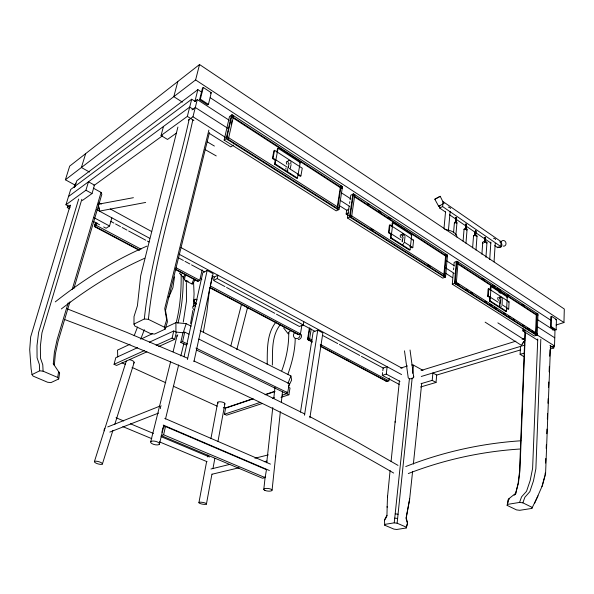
<?xml version="1.0" encoding="UTF-8"?>
<svg xmlns="http://www.w3.org/2000/svg" width="594" height="594" viewBox="0 0 594 594"><rect width="100%" height="100%" fill="white"/><g stroke="black" fill="none" stroke-linecap="round" stroke-linejoin="round"><path stroke-width="0.89" d="M133.398 197.691L98.166 204.239L99.413 210.722L99.614 211.085L145.641 202.45M183.204 276.685C183.308 292.33 181.913 308.056 177.903 323.21M209.444 132.551L165.518 310.514L167.434 321.8L165.139 329.128L154.618 334.058L150.646 333.65L134.845 326.039L133.962 324.094L134.021 316.55L137.407 305.799L140.704 275.623L177.91 127.042M99.614 211.085L98.166 204.239M500.534 300.557L500.014 304.395M288.743 332.477C288.914 345.545 286.286 358.472 281.801 370.708M386.932 516.141L387.177 506.415M556.051 325.007L563.958 322.542L564.3 309.006L199.532 64.523L69.691 166.12L65.399 179.782L75.141 185.128M384.726 525.222L384.749 524.391L394.238 522.846L397.119 523.21L406.318 527.16L406.237 527.992L396.718 529.477L393.889 529.106L384.726 525.222L384.459 519.832L386.961 515.295M556.14 329.796L556.437 319.505L551.64 316.35L550.764 316.624L550.43 326.938L555.264 330.064L556.14 329.796L551.306 326.663L550.43 326.938M295.203 338.476C295.107 350.876 291.914 362.971 287.8 374.591M552.413 330.012L552.494 327.45M550.311 348.982L553.823 347.958L553.875 346.154M550.141 347.252L554.521 345.96L554.974 330.917L537.05 319.327M551.306 326.663L551.64 316.35M387.147 507.276L387.526 496.153M540.815 339.293L535.877 468.785L533.449 480.94L529.818 491.706L524.873 497.252L522.861 502.836L519.557 502.427L507.514 504.388L507.142 505.383L516.528 509.904L519.765 510.305L531.823 508.427L538.038 495.834M548.566 387.54L548.767 382.009M549.146 371.874L549.353 366.35M549.732 356.214L549.97 349.762M550.527 345.671L545.567 473.849L542.411 485.528L534.6 503.289M453.229 273.285L452.286 284.177L534.288 335.974L537.154 335.09L537.986 314.04L456.972 261.256L454.172 262.385L453.853 266.015M537.756 338.996L532.61 468.399L530.167 480.546L526.529 491.312L521.569 496.851L519.557 502.427M546.792 433.724L546.97 429.106M547.356 418.941L547.571 413.394M547.965 403.237L548.143 398.619M525.037 331.623L519.52 471.896L518.079 483.709L515.473 494.163L514.137 495.233M525.348 332.105L519.921 470.827L518.48 482.662L515.473 494.163M535.528 333.739L536.3 314.523M536.991 313.394L536.152 334.452L535.491 334.652M545.092 474.918L545.173 473.091M545.589 463.038L545.782 458.471M546.198 448.418L546.354 444.765M402.123 241.09L402.376 239.167M523.982 356.697L520.114 354.343L520.493 346.399M537.622 340.176L522.876 330.88L523.002 328.148M272.349 365.05C272.683 351.24 271.243 335.959 280.502 324.406M267.203 364.412C267.389 349.94 266.439 334.051 276.024 321.985M489.76 296.606L489.463 301.091L505.821 311.501L506.482 311.278L507.283 297.03L491.06 286.501L490.406 286.746L490.169 290.332M506.526 308.241L508.033 309.207L508.694 308.984L509.088 301.871L488.765 288.736L488.112 288.981L487.629 296.161L490.651 298.091M494.668 245.634L497.727 247.72L500.787 246.503L501.084 241.654L443.094 201.633L442.619 206.586L439.59 207.982L439.827 205.509M494.045 261.828L495.24 243.31M506.482 311.278L490.124 300.854L491.06 286.501M489.708 259.585L490.882 242.018M498.114 302.212L488.29 295.923L488.765 288.736M485.937 257.343L486.946 242.76M484.533 241.706C484.155 235.669 486.523 235.892 485.276 241.765M484.607 242.426L484.964 237.325M484.867 241.936L484.838 237.459M484.882 242.389L485.239 237.288M485.135 242.471L485.491 237.37M481.897 254.247L482.744 242.411M474.962 235.187C473.611 232.878 476.908 230.264 475.289 230.925M475.029 235.907L475.423 230.791M475.304 235.87L475.697 230.754M475.579 235.38L475.905 231.118M475.712 235.246L475.95 230.836M475.98 250.022L477.012 236.219M402.999 237.526L402.183 241.832M472.609 247.884L473.529 235.929M285.833 169.149L285.922 168.05M466 228.631L466 224.116L465.251 228.571M465.956 243.228L467.055 229.581M463.075 241.157L464.055 229.336M465.31 229.291L465.733 224.153M465.585 229.254L466 224.116M466.008 227.057L466.349 224.354M465.837 229.336L466.26 224.198M453.541 269.646L453.697 267.835M456.326 261.516L454.462 283.345L536.493 335.291M537.154 335.09L455.115 283.093L456.972 261.256M174.539 276.811L172.906 287.682L168.778 297.252M455.308 222.713L456.162 217.374L456.014 222.052M455.398 222.869L455.888 217.411M455.709 222.535L456.162 217.374M456.066 222.772L456.422 217.456M455.902 234.853L456.949 222.847M453.534 232.796L454.425 222.639M193.392 306.2L194.067 293.985L193.577 282.64M209.66 287.882L206.838 312.644L203.371 332.091M443.881 274.71L445.641 255.524M448.411 230.598L450.17 211.323M436.026 382.462L436.694 375.059L432.892 372.95L432.209 380.368L436.026 382.462L420.545 386.998M349.168 206.148L347.408 217.939L442.701 278.126L445.53 277.012L447.512 255.093L353.519 193.844L350.787 195.263L350.111 199.799M69.936 301.826L58.078 341.298L55.376 353.846L54.321 365.295L53.312 363.751L54.381 352.279L57.091 339.701L68.213 302.806M443.993 228.386L445.537 211.88M387.496 497.037L390.095 470.545M412.191 377.895L397.119 523.21M412.659 373.336L413.506 365.139L411.746 364.954M417.456 424.799L421.71 383.286M391.082 461.449L395.181 421.257M395.136 422.282L399.406 380.917M409.437 378.519L394.238 522.846M413.365 464.07L417.552 423.782M272.082 490.065L280.353 411.664M281.326 402.442L282.499 391.372M412.6 471.398L409.57 499.777L406.088 518.577L407.491 523.626L406.237 527.992M263.788 489.501L265.199 476.603M266.721 462.785L272.78 407.514M273.789 398.299L275 387.251M409.86 246.406L412.154 247.869L412.8 247.587L413.617 240.176L390.028 224.933L389.389 225.23L388.454 232.707L391.513 234.667M390.941 233.613L390.399 238.008L409.407 250.111L410.053 249.829L411.709 234.986L392.879 222.772L392.24 223.069L391.81 226.581M320.604 346.473L386.731 381.519L388.892 380.851L389.204 378.17M382.595 372.616L382.269 375.371L386.271 374.101L387.125 366.736L383.137 368.028L382.811 370.782M133.962 324.094L144.327 318.956C151.418 250.965 174.51 186.004 189.13 119.491M165.139 329.128L164.367 327.183L148.403 319.364C155.487 251.359 178.356 186.316 192.864 119.743M390.399 238.008L391.045 237.711L392.879 222.772M388.454 232.707L389.1 232.41L390.028 224.933M347.408 217.939L350.163 216.572L353.519 193.844M349.569 203.423L349.844 201.611M352.888 194.171L349.532 216.892L444.876 277.272M348.478 215.518L346.139 214.033L346.703 210.261L348.856 209.177M291.112 164.583L290.288 168.347M288.899 164.144L288.305 167.345M309.897 417.812L322.861 332.944L317.745 330.182L313.142 331.972L300.475 412.11M58.709 378.972L59.615 373.181L58.613 371.658L57.707 377.457L58.709 378.972L50.928 382.618L47.565 382.239L33.101 376.106L32.024 374.591L31.081 368.607L29.7 349.621L30.673 336.909L70.196 205.361M192.857 310.454L190.555 323.544M304.499 415.243L317.745 330.182M337.251 207.106L340.369 187.028M338.959 209.467L342.478 186.65L232.091 114.731L229.507 116.513L224.131 140.08L336.211 210.87L338.959 209.467L226.73 138.343L224.131 140.08M309.37 328.103L307.536 339.545L309.637 338.743L311.189 329.039M309.853 327.91L308.026 339.36L312.102 341.528M276.477 314.196L299.383 326.477L303.259 324.918L303.794 321.658M196.607 350.074L285.781 393.362L287.711 392.723L289.219 383.635L198.827 339.055M280.999 397.356L288.899 394.772L290.021 388.008L288.528 387.281M209.897 287.8L298.374 334.689L300.467 333.873L301.923 325.015M282.276 395.129L286.657 393.681L286.939 391.988M265.124 477.613L163.617 434.778L161.16 435.588L262.511 478.244L265.124 477.613L266.468 469.698L165.474 426.507L163.023 427.338M297.936 174.799L300.26 176.284L300.883 175.928L302.264 168.221L274.547 150.312L273.931 150.683L272.394 158.457L275.49 160.439M409.652 498.901L406.162 517.738L407.573 522.787L406.318 527.16M275.312 159.868L274.465 164.182L296.814 178.415L297.438 178.059L300.237 162.63L278.118 148.27L277.509 148.649L276.834 152.101M507.142 505.383L508.486 499.042L515.867 493.139M507.514 504.388L508.486 499.042M206.415 504.128A3.891 0.884 10.1 0 0 201.581 502.249A3.891 0.884 10.1 0 0 200.067 503.512A3.891 0.884 10.1 0 0 206.415 504.128L211.947 474.086M212.956 468.621L214.798 458.613M217.991 441.312L224.859 403.987M499.992 300.423L499.754 304.447M502.145 303.898L502.227 298.388M198.953 502.472L206.638 461.471M207.492 456.912L207.833 455.093M210.907 438.691L217.746 402.242M183.279 322.089L186.464 301.277L186.36 282.484M262.57 403.4L226.596 415.199L224.421 414.218L225.668 407.863L252.792 398.715M274.465 164.182L275.081 163.81L278.118 148.27M272.394 158.457L273.01 158.086L274.547 150.312M214.04 277.925L213.498 280.442L217.204 278.586L217.931 275.215L214.226 277.079M212.548 275.43L210.261 285.944L300.467 333.873M193.941 361.635L213.098 273.641L207.165 270.441L202.806 272.691L184.006 356.846M187.444 359.533L207.165 270.441M163.617 434.778L165.474 426.507M175.794 269.728L197.787 281.385L199.777 280.375L202.138 269.825M186.605 345.225L180.769 342.389L182.915 332.922L184.734 332.105L188.877 334.147M231.266 124.02L232.061 120.523M161.902 432.291L162.838 428.163M180.769 342.389L182.588 341.587L184.734 332.105M176.448 321.636C180.316 306.081 181.341 289.998 181.148 274.02M231.497 115.147L226.128 138.744L338.32 209.793M226.73 138.343L232.091 114.731M404.462 241.513L405.019 236.486M156.118 345.292L172.097 338.068L173.745 330.977L176.336 332.254L174.703 339.33L158.695 346.525M208.435 104.388L211.271 92.709L203.282 87.467L202.502 88.046L199.591 99.747L207.648 104.96L208.435 104.388L200.378 99.168L199.591 99.747M208.88 130.123L164.746 308.501L166.669 319.832L164.367 327.183M159.378 444.186A4.522 1.715 12.9 0 0 153.69 441.045A4.522 1.715 12.9 0 0 152.079 443.703A4.522 1.715 12.9 0 0 159.378 444.186L163.974 425.282M165.511 418.978L178.653 364.961M180.843 355.954L183.91 343.354M200.378 99.168L203.282 87.467M150.713 441.78L170.634 361.635M173.092 351.73L177.123 335.521M194.936 101.322L197.869 89.649L201.752 92.189M188.298 120.151L192.968 116.773L197.267 99.592L229.217 120.255M65.399 179.782L195.612 79.93L199.532 64.523M176.552 132.967L167.501 139.456L161.056 135.529L187.34 116.394L191.691 99.228L195.285 101.544M236.806 349.643L247.557 307.521M230.821 345.894L241.439 304.64M146.904 351.819L116.573 365.444L114.07 364.315L115.793 357.67L137.63 347.616M177.814 81.519L173.804 96.651L182.395 102.146M161.056 135.529L163.469 126.455M541.943 486.568L544.869 475.749M103.675 226.96L106.103 228.252L109.548 226.002L111.85 217.827M288.461 166.483L287.771 168.666M139.137 250.297L94.327 226.559L95.589 222.208M95.76 222.795L94.758 226.277L139.575 250.037M94.327 226.559L96.169 225.326L96.926 222.713M82.336 200.497L92.011 193.57L94.505 185.142L88.469 181.794L85.93 190.228L65.956 204.774L70.434 207.165M93.31 188.135L101.062 192.419L72.186 289.471M73.894 288.513L101.841 194.312L101.062 192.419M81.831 199.324L41.944 332.863L40.37 346.064L40.481 358.152L42.783 364.798L43.102 371.183L57.707 377.457M78.675 199.064L38.58 332.506L36.984 345.701L37.073 357.781L39.352 364.419L39.664 370.805L32.024 374.591M69.713 208.865L67.285 207.573L68.043 205.101M74.102 186.999L75.72 183.13L74.384 187.452M74.978 186.768L76.849 180.695L197.869 89.649M85.67 153.616L81.4 167.508L89.486 172.045M65.956 204.774L70.686 189.501L191.691 99.228M102.391 464.011A4.18 1.173 16 0 0 96.896 461.271A4.18 1.173 16 0 0 95.909 463.09A4.18 1.173 16 0 0 102.391 464.011L112.875 430.509M114.805 424.339L134.118 362.622M94.409 461.583L126.292 361.063M200.185 330.665L290.904 375.935L287.964 383.405M186.16 323.671L183.219 332.788L175.906 332.039L175.943 322.639L186.16 323.671L191.112 326.136M140.704 339.211L144.327 329.707M134.17 335.721L137.496 327.079M404.12 242.604L403.222 244.305M531.823 508.427L532.261 507.439L522.861 502.836M497.869 322.869L524.918 340.124L521.413 345.344L485.127 322.148M288.595 386.286L291.632 380.071L290.904 375.935M384.853 519.913L386.516 516.891M522.156 344.06L523.901 341.453M500.972 306.69L501.433 305.992M286.984 170.077L287.696 170.181M485.573 237.518L485.172 237.689M444.03 203.363L438.647 206.252L434.823 199.228L440.206 196.324L443.733 203.363M438.647 206.252L439.07 205.858M440.206 196.324L434.823 199.228M499.339 305.598L499.792 305.583M508.115 500.044L509.452 498.975M55.279 301.878C83.435 279.648 114.018 260.276 147.022 246.087M61.345 308.947C87.132 288.988 114.939 271.465 144.788 258.212M194.609 101.559L197.267 99.592M68.51 196.517L189.694 107.106L193.31 109.415M210.484 93.288L211.271 92.709M191.966 109.912L195.292 107.477L228.044 128.467M93.867 185.61L162.593 135.684M67.285 207.573L70.619 205.168M231.14 116.699L231.742 116.283L342.248 188.157L341.617 188.491M233.048 116.157L233.642 115.741L228.311 139.345L227.71 139.746M94.736 225.148L95.166 224.866M226.492 137.155L227.094 136.746L339.196 207.93M95.768 227.316L96.191 227.034M233.509 145.114L230.769 146.904L209.147 133.279M299.614 162.986L300.237 162.63M340.511 186.115L341.142 185.781L337.6 208.613L336.961 208.932M341.847 186.991L342.478 186.65M287.355 169.943L287.399 169.921A1.143 1.01 -66.8 0 1 287.904 170.055M352.665 195.671L353.296 195.344L447.386 256.534L446.733 256.801M354.195 195.025L354.833 194.698L351.5 217.419L350.861 217.738M196.525 280.71L196.978 280.479M346.139 214.033L348.299 212.956M349.755 215.362L350.393 215.043L445.663 275.534L445.01 275.794M130.049 344.216L117.53 350.104L117.746 357.001M141.728 338.721L152.576 333.628M165.095 327.74L175.943 322.639M149.384 342.196L173.745 330.977M114.07 364.315L144.349 350.616M411.063 235.276L411.709 234.986M412.971 240.459L413.617 240.176M445.723 254.611L446.369 254.343L444.371 276.277L443.718 276.537M446.866 255.361L447.512 255.093M457.454 262.251L458.1 261.991L456.259 283.813L455.605 284.066M456.207 262.956L456.853 262.697L537.926 315.429M107.722 426.938L159.741 406.177M405.747 466.557C442.478 452.041 481.489 443.384 520.893 440.778M297.267 334.103L297.75 333.91M408.308 473.552C444.186 459.637 482.224 451.381 520.619 448.982M109.838 432.083L158.591 413.068M307.751 338.246L308.234 338.06M454.588 281.875L455.242 281.623L537.214 333.672L536.545 333.873M452.286 284.177L455.115 283.093M308.628 340.124L309.118 339.939M487.629 296.161L488.29 295.923M489.463 301.091L490.124 300.854M506.63 297.26L507.283 297.03M508.427 302.094L509.088 301.871M265.035 394.587L274.666 391.342M226.908 407.729L253.155 398.886M265.407 394.758L275.029 391.52M224.421 414.218L260.358 402.361M272.631 398.307L274.383 397.728M537.325 314.248L537.986 314.04M400.75 368.08L407.491 365.934M555.568 319.78L556.437 319.505M522.876 330.88L525.497 330.056M385.751 380.999L386.249 380.843M421.072 370.47L515.882 341.164M522.081 339.248L524.74 338.424M421.272 376.47L524.866 345.069M436.545 375.104L520.493 349.925M421.035 383.672L432.209 380.368M520.114 354.343L524.502 353.044M499.584 305.435L499.628 305.42A0.973 0.735 -59.9 0 1 500.007 305.509M210.944 469.015L229.781 464.382M254.9 458.204L268.354 454.9M212.14 474.205L239.115 467.753M264.285 461.724L266.981 461.078M456.385 217.753L455.761 217.553M466.216 224.487L465.599 224.287M186.702 281.586L185.321 280.754L188.142 281.356L186.308 281.192L184.303 279.7M144.327 318.956L148.403 319.364M39.664 370.805L43.102 371.183M223.307 407.714L226.032 408.026M395.27 513.862L398.121 514.226M394.743 518.109L397.616 518.473M187.489 281.393L186.308 281.192L192.144 284.043A3.772 0.609 -63.3 0 0 194.943 279.819M347.171 359.994L346.569 359.674M500.334 296.777L500.95 297.178M403.029 233.947L403.749 234.415M500.118 307.291L499.495 306.898M289.323 160.521L289.805 160.662A1.945 1.292 60.5 0 0 288.008 161.301A1.945 1.292 60.5 0 0 289.174 163.788M402.309 244.958L401.581 244.498M287.912 172.067L287.058 171.525M64.501 319.461C177.925 362.088 288.929 411.917 393.666 473.047M67.189 308.835L126.663 332.336L187.377 358.115M122.839 426.611L151.774 438.662M159.43 441.854L207.091 461.701M116.03 417.731L123.671 420.946M130.472 423.797L153.408 433.434M161.056 436.649L209.482 456.994M163.246 425.074L269.386 470.507M164.753 418.391L270.463 464.122M193.919 361.004L250.876 387.243L304.789 413.996M121.963 362.808L125.334 364.345M132.068 367.411L165.771 382.759M173.351 386.211L217.152 406.155M172.097 338.068L174.703 339.33M286.657 393.681L288.899 394.772M182.588 341.587L187.593 344.023M195.938 348.077L287.711 392.723M309.637 416.513L356.229 441.476L398.01 465.399M96.169 225.326L141.038 249.168M176.114 267.805L199.777 280.375M309.637 338.743L312.095 340.043M320.263 344.386L388.892 380.851M175.43 269.052L198.248 281.148M210.358 287.578L298.856 334.504M320.27 345.857L387.229 381.363M307.536 339.545L312.437 342.144M200.275 278.311L201.908 279.18M93.161 221.362L99.636 224.807M383.071 375.794L399.175 384.377M214.315 280.88L224.948 286.583M226.581 287.459L274.844 313.32M94.142 217.753L109.548 226.002M386.271 374.101L399.97 381.437M110.662 221.324L113.929 223.084M115.563 223.96L120.463 226.604M122.097 227.48L126.997 230.116M128.631 230.999L145.79 240.236M147.423 241.112L149.057 241.996M178.46 257.826L183.36 260.462M184.994 261.345L189.894 263.981M191.528 264.865L204.596 271.896M211.947 275.854L214.397 277.175M302.613 324.673L314.865 331.266M323.032 335.669L337.734 343.584M339.367 344.461L359.786 355.457M361.419 356.333L383.479 368.213M217.204 278.586L303.259 324.918M96.777 209.675L149.718 238.313M179.046 254.18L401.574 374.554M98.886 202.74L101.322 204.069M110.261 208.947L151.715 231.578M180.977 247.549L402.071 368.228M85.93 190.228L92.011 193.57M413.506 365.139L423.032 370.404M205.13 149.599L216.246 155.925M207.306 141.862L214.389 146.05M187.34 116.394L193.896 120.537M549.947 345.508L553.823 347.958M370.834 228.735L373.181 230.22M427.829 264.894L430.175 266.379M456.927 283.36L459.273 284.845M466.297 289.3L467.857 290.295M470.983 292.27L472.542 293.265M485.031 301.188L486.59 302.175M489.716 304.158L492.055 305.643M494.401 307.128L496.74 308.613M503.764 313.075L505.323 314.063M508.449 316.045L510.008 317.033M513.134 319.015L514.694 320.01M522.497 324.963L524.057 325.95M527.182 327.933L529.521 329.418M531.868 330.903L534.206 332.388M192.968 116.773L225.497 137.392M536.657 334.637L554.521 345.96M350.163 216.572L445.53 277.012M402.791 235.328L403.222 235.603M500.17 298.099L500.556 298.344M339.196 205.487L347.015 210.462M445.537 273.195L452.576 277.673M275.081 163.81L297.438 178.059M391.045 237.711L410.053 249.829M340.332 200.416L349.688 206.415M445.597 267.879L454.172 273.374M536.983 326.44L554.766 337.83M273.01 158.086L286.947 167.011M289.271 168.496L300.883 175.928M389.1 232.41L400.571 239.753M404.388 242.204L412.8 247.587M501.893 304.633L508.694 308.984M498.901 292.255L500.445 293.258M341.439 192.827L350.794 198.879M446.643 260.863L454.44 265.904M367.641 203.779L369.193 204.789M378.519 210.863L380.843 212.377M388.617 217.434L390.941 218.948M482.558 278.593L484.867 280.101M492.582 285.12L494.899 286.627M497.215 288.135L500.296 290.147M507.239 294.661L508.783 295.671M522.668 304.707L524.212 305.71M232.7 117.709L340.837 187.986M354.217 196.681L445.96 256.296M457.751 263.959L536.501 315.139M210.291 97.765L551.128 320.456M195.612 79.93L563.958 322.542M439.59 207.982L445.708 212.169M449.532 214.783L490.844 243.02M442.619 206.586L500.787 246.503M179.403 273.092L183.472 277.598M283.65 327.97L288.216 333.843M53.312 363.751L59.615 373.181M404.484 350.839L408.13 376.982A2.836 1.745 -6.9 0 0 411.219 378.764A2.836 1.745 -6.9 0 0 413.55 376.217M410.038 350.014L413.714 377.108M444.735 229.514A12.994 7.039 4.2 0 1 456.957 237.065M493.495 238.246A2.22 1.188 2.3 0 1 495.478 239.605M448.292 207.106A2.272 1.292 3.7 0 1 450.415 208.576M501.447 241.468A2.859 2.465 70.9 0 1 504.581 240.889A2.859 2.465 70.9 0 1 505.91 244.327A2.859 2.465 70.9 0 1 503.237 246.079M499.651 241.907A2.873 2.473 71 0 1 501.767 245.931A2.873 2.473 71 0 1 497.943 246.829M483.219 243.25A2.116 1.129 2.7 0 1 483.301 241.765A2.116 1.129 2.7 0 1 486.07 241.706A2.116 1.129 2.7 0 1 486.709 243.176M473.611 236.293A1.752 0.943 3 0 1 475.423 235.135A1.752 0.943 3 0 1 476.826 236.561M464.122 229.655A1.507 0.824 3.2 0 1 464.902 228.683A1.507 0.824 3.2 0 1 466.817 229.054A1.507 0.824 3.2 0 1 466.535 230.123M454.737 223.158A1.262 0.698 3.5 0 1 454.856 222.178A1.262 0.698 3.5 0 1 456.638 222.319A1.262 0.698 3.5 0 1 456.511 223.307M288.81 333.68A3.371 2.324 1.2 0 1 291.038 330.799M177.071 336.308A4.255 2.012 13.5 0 1 177.792 334.912M218.169 403.229A3.72 1.195 10.3 0 1 219.023 401.789A3.72 1.195 10.3 0 1 223.856 402.65A3.72 1.195 10.3 0 1 224.25 404.314M129.492 359.682A3.972 1.485 16.7 0 1 133.472 361.308A3.972 1.485 16.7 0 1 133.583 363.045M275.549 456.073A2.859 2.109 77 0 1 275.609 457.529M160.506 408.575A3.052 2.532 69.7 0 1 161.145 405.784M104.232 430.821A2.807 2.45 70.8 0 1 104.893 428.222M194.008 300.928A3.319 2.569 63.7 0 1 193.815 306.059M196.339 303.564A2.272 1.752 63.7 0 1 194.238 300.453A2.272 1.752 63.7 0 1 197.149 299.925M195.678 303.883A2.272 1.752 63.7 0 1 194.29 303.163M193.547 301.596A2.272 1.752 63.7 0 1 195.834 299.74M194.179 309.756A2.279 1.767 64.1 0 1 192.924 306.474A2.279 1.767 64.1 0 1 195.73 306.296M195.433 306.274A2.68 2.072 64.1 0 1 196.466 303.972M299.925 333.783A3.519 3.245 -59.1 0 1 298.285 338.112A3.519 3.245 -59.1 0 1 294.045 337.288A3.519 3.245 -59.1 0 1 294.579 332.744M301.255 334.504A3.534 3.326 -68.4 0 1 298.299 339.575M183.784 278.326A3.816 3.75 -50.1 0 1 185.499 274.45M184.808 279.314A3.809 3.022 -65.4 0 1 185.915 275.252M192.144 284.043A3.772 0.609 -63.3 0 1 194.097 279.002M500.876 299.888A1.656 0.95 69.4 0 1 499.584 298.433A1.656 0.95 69.4 0 1 499.97 296.755A1.656 0.95 69.4 0 1 501.358 297.78M498.708 300.356A1.656 0.95 69.4 0 1 497.735 298.537A1.656 0.95 69.4 0 1 498.463 297.342M403.044 237.051A1.782 1.106 66 0 1 401.967 234.972A1.782 1.106 66 0 1 403.059 233.917A1.782 1.106 66 0 1 404.417 235.721M401.314 237.83A1.782 1.106 66 0 1 400.259 235.543A1.782 1.106 66 0 1 401.663 234.845M290.696 161.798A1.945 1.292 60.5 0 1 290.696 163.692M286.984 164.286A1.945 1.292 60.5 0 1 286.36 162.281A1.945 1.292 60.5 0 1 287.526 161.427M264.879 490.377A4.188 1.314 6.3 0 0 271.911 490.562A4.188 1.314 6.3 0 0 267.01 488.402A4.188 1.314 6.3 0 0 264.879 490.377"/></g></svg>
